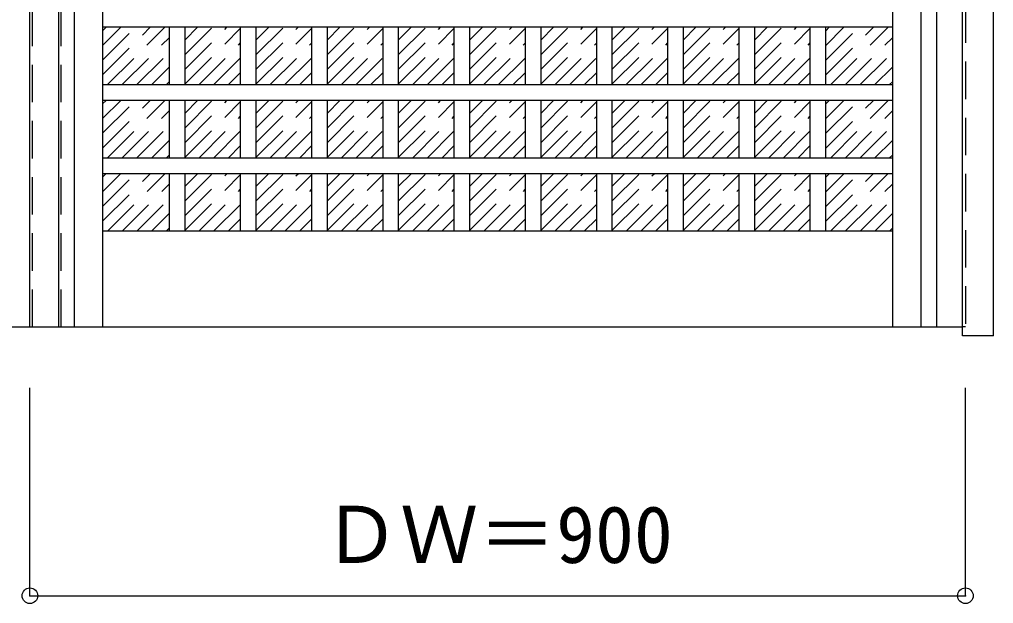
# Model space of a CAD drawing. Units: millimetres, scale not verified. Extents: x -6000 to 5700, y -4307 to 4175.
# Drawn here: x -3903 to -2966, y 1160 to 1722 of the extents above; entities that cross this region are included whole.
import ezdxf
from ezdxf.enums import TextEntityAlignment as Align

# ---------------------------------------------------------------- set-up
doc = ezdxf.new("R2010")
doc.units = ezdxf.units.MM
doc.header["$LTSCALE"] = 30
doc.header["$PDMODE"] = 32
doc.header["$PDSIZE"] = 15
doc.linetypes.add('DASHED1', pattern=[1.8, 1.2, -0.6])
for name, color, linetype in [('0-2_扉', 4, 'DASHED1'), ('0-3_仕上げ', 3, 'Continuous'), ('0-4_枠', 3, 'Continuous'), ('0-B_寸法', 4, 'Continuous'), ('0-C_ハッチ', 4, 'DASHED1')]:
    doc.layers.add(name, color=color, linetype=linetype)
doc.styles.add('ＭＳ ゴシック', font='')
doc.styles.get('ＭＳ ゴシック').set_extended_font_data('MS Gothic')

msp = doc.modelspace()

# ---------------------------------------------------------------- linework, layer by layer
at = {"layer": '0-2_扉', "color": 3, "linetype": 'Continuous'}
for p, q in [((-3893, 1426.5), (-3893, 3409.5)), ((-4760, 1426.5), (-2996, 1426.5))]:
    msp.add_line(p, q, dxfattribs=at)
at = {"layer": '0-2_扉'}
for p, q in [((-3863, 1426.5), (-3863, 3409.5)), ((-2993, 3409.5), (-2993, 1426.5)), ((-2993, 1426.5), (-2996, 1426.5))]:
    msp.add_line(p, q, dxfattribs=at)
at = {"layer": '0-3_仕上げ', "color": 4, "linetype": 'DASHED1'}
msp.add_line((-3890.5, 1426.5), (-3890.5, 3409.5), dxfattribs=at)
at = {"layer": '0-3_仕上げ'}
for p, q in [((-3865.5, 3409.5), (-3865.5, 1426.5)), ((-3850.5, 3409.5), (-3850.5, 1426.5)), ((-3035.5, 1426.5), (-3035.5, 3409.5)), ((-3020.5, 1426.5), (-3020.5, 3409.5)), ((-3063, 1714.5), (-3823, 1714.5)), ((-3758.75, 1659.1), (-3758.75, 1714.5)), ((-3743.75, 1659.1), (-3743.75, 1714.5)), ((-3690.25, 1659.1), (-3690.25, 1714.5)), ((-3675.25, 1659.1), (-3675.25, 1714.5)), ((-3621.75, 1659.1), (-3621.75, 1714.5)), ((-3606.75, 1659.1), (-3606.75, 1714.5)), ((-3553.25, 1659.1), (-3553.25, 1714.5)), ((-3538.25, 1659.1), (-3538.25, 1714.5)), ((-3484.75, 1659.1), (-3484.75, 1714.5)), ((-3469.75, 1659.1), (-3469.75, 1714.5)), ((-3416.25, 1659.1), (-3416.25, 1714.5)), ((-3401.25, 1659.1), (-3401.25, 1714.5)), ((-3347.75, 1659.1), (-3347.75, 1714.5)), ((-3332.75, 1659.1), (-3332.75, 1714.5)), ((-3279.25, 1659.1), (-3279.25, 1714.5)), ((-3264.25, 1659.1), (-3264.25, 1714.5)), ((-3210.75, 1659.1), (-3210.75, 1714.5)), ((-3195.75, 1659.1), (-3195.75, 1714.5)), ((-3142.25, 1659.1), (-3142.25, 1714.5)), ((-3127.25, 1659.1), (-3127.25, 1714.5)), ((-3063, 1659.1), (-3823, 1659.1)), ((-3063, 1644.1), (-3823, 1644.1)), ((-3758.75, 1588.7), (-3758.75, 1644.1)), ((-3743.75, 1588.7), (-3743.75, 1644.1)), ((-3690.25, 1588.7), (-3690.25, 1644.1)), ((-3675.25, 1588.7), (-3675.25, 1644.1)), ((-3621.75, 1588.7), (-3621.75, 1644.1)), ((-3606.75, 1588.7), (-3606.75, 1644.1)), ((-3553.25, 1588.7), (-3553.25, 1644.1)), ((-3538.25, 1588.7), (-3538.25, 1644.1)), ((-3484.75, 1588.7), (-3484.75, 1644.1)), ((-3469.75, 1588.7), (-3469.75, 1644.1)), ((-3416.25, 1588.7), (-3416.25, 1644.1)), ((-3401.25, 1588.7), (-3401.25, 1644.1)), ((-3347.75, 1588.7), (-3347.75, 1644.1)), ((-3332.75, 1588.7), (-3332.75, 1644.1)), ((-3279.25, 1588.7), (-3279.25, 1644.1)), ((-3264.25, 1588.7), (-3264.25, 1644.1)), ((-3210.75, 1588.7), (-3210.75, 1644.1)), ((-3195.75, 1588.7), (-3195.75, 1644.1)), ((-3142.25, 1588.7), (-3142.25, 1644.1)), ((-3127.25, 1588.7), (-3127.25, 1644.1)), ((-3063, 1588.7), (-3823, 1588.7)), ((-3063, 1573.7), (-3823, 1573.7)), ((-3758.75, 1518.5), (-3758.75, 1573.7)), ((-3743.75, 1518.5), (-3743.75, 1573.7)), ((-3690.25, 1518.5), (-3690.25, 1573.7)), ((-3675.25, 1518.5), (-3675.25, 1573.7)), ((-3621.75, 1518.5), (-3621.75, 1573.7)), ((-3606.75, 1518.5), (-3606.75, 1573.7)), ((-3553.25, 1518.5), (-3553.25, 1573.7)), ((-3538.25, 1518.5), (-3538.25, 1573.7)), ((-3484.75, 1518.5), (-3484.75, 1573.7)), ((-3469.75, 1518.5), (-3469.75, 1573.7)), ((-3416.25, 1518.5), (-3416.25, 1573.7)), ((-3401.25, 1518.5), (-3401.25, 1573.7)), ((-3347.75, 1518.5), (-3347.75, 1573.7)), ((-3332.75, 1518.5), (-3332.75, 1573.7)), ((-3279.25, 1518.5), (-3279.25, 1573.7)), ((-3264.25, 1518.5), (-3264.25, 1573.7)), ((-3210.75, 1518.5), (-3210.75, 1573.7)), ((-3195.75, 1518.5), (-3195.75, 1573.7)), ((-3142.25, 1518.5), (-3142.25, 1573.7)), ((-3127.25, 1518.5), (-3127.25, 1573.7))]:
    msp.add_line(p, q, dxfattribs=at)
at = {"layer": '0-3_仕上げ', "color": 7}
for p, q in [((-3823, 3409.5), (-3823, 1426.5)), ((-3063, 1426.5), (-3063, 3409.5)), ((-3063, 1518.5), (-3823, 1518.5))]:
    msp.add_line(p, q, dxfattribs=at)
at = {"layer": '0-4_枠'}
for p, q in [((-2996, 1427.04), (-2996, 3453)), ((-2966, 1418), (-2966, 3453)), ((-2996, 1426.7), (-2996, 1427.04))]:
    msp.add_line(p, q, dxfattribs=at)
msp.add_lwpolyline([(-2966, 1418), (-2996, 1418), (-2996, 1426.7)], dxfattribs=at)
at = {"layer": '0-B_寸法'}
for p, q in [((-3893, 1168), (-3893, 1368)), ((-2993, 1168), (-2993, 1368)), ((-3893, 1168), (-2993, 1168))]:
    msp.add_line(p, q, dxfattribs=at)
at = {"layer": '0-B_寸法', "color": 7}
for p in [(-3893, 1168), (-2993, 1168)]:
    msp.add_point(p, dxfattribs=at)
at = {"layer": '0-C_ハッチ'}
for p, q in [((-3823, 1668.82), (-3777.32, 1714.5)), ((-3823, 1682.96), (-3791.46, 1714.5)), ((-3823, 1697.1), (-3805.6, 1714.5)), ((-3823, 1711.24), (-3819.74, 1714.5)), ((-3818.58, 1659.1), (-3763.18, 1714.5)), ((-3743.75, 1674.19), (-3703.44, 1714.5)), ((-3743.75, 1688.33), (-3717.58, 1714.5)), ((-3743.75, 1702.48), (-3731.73, 1714.5)), ((-3743.75, 1660.05), (-3690.25, 1713.55)), ((-3675.25, 1674.19), (-3634.94, 1714.5)), ((-3675.25, 1688.33), (-3649.08, 1714.5)), ((-3675.25, 1702.48), (-3663.23, 1714.5)), ((-3675.25, 1660.05), (-3621.75, 1713.55)), ((-3606.75, 1674.19), (-3566.44, 1714.5)), ((-3606.75, 1688.33), (-3580.58, 1714.5)), ((-3606.75, 1702.48), (-3594.73, 1714.5)), ((-3606.75, 1660.05), (-3553.25, 1713.55)), ((-3538.25, 1674.19), (-3497.94, 1714.5)), ((-3538.25, 1688.33), (-3512.08, 1714.5)), ((-3538.25, 1702.48), (-3526.23, 1714.5)), ((-3538.25, 1660.05), (-3484.75, 1713.55)), ((-3469.75, 1674.19), (-3429.44, 1714.5)), ((-3469.75, 1688.33), (-3443.58, 1714.5)), ((-3469.75, 1702.48), (-3457.73, 1714.5)), ((-3469.75, 1660.05), (-3416.25, 1713.55)), ((-3401.25, 1674.19), (-3360.94, 1714.5)), ((-3401.25, 1688.33), (-3375.08, 1714.5)), ((-3401.25, 1702.48), (-3389.23, 1714.5)), ((-3401.25, 1660.05), (-3347.75, 1713.55)), ((-3332.75, 1674.19), (-3292.44, 1714.5)), ((-3332.75, 1688.33), (-3306.58, 1714.5)), ((-3332.75, 1702.48), (-3320.73, 1714.5)), ((-3332.75, 1660.05), (-3279.25, 1713.55)), ((-3264.25, 1674.19), (-3223.94, 1714.5)), ((-3264.25, 1688.33), (-3238.08, 1714.5)), ((-3264.25, 1702.48), (-3252.23, 1714.5)), ((-3264.25, 1660.05), (-3210.75, 1713.55)), ((-3195.75, 1674.19), (-3155.44, 1714.5)), ((-3195.75, 1688.33), (-3169.58, 1714.5)), ((-3195.75, 1702.48), (-3183.73, 1714.5)), ((-3195.75, 1660.05), (-3142.25, 1713.55)), ((-3127.25, 1668.82), (-3081.57, 1714.5)), ((-3127.25, 1682.96), (-3095.71, 1714.5)), ((-3127.25, 1697.1), (-3109.85, 1714.5)), ((-3127.25, 1711.24), (-3123.99, 1714.5)), ((-3122.83, 1659.1), (-3067.43, 1714.5)), ((-3804.43, 1659.1), (-3758.75, 1704.78)), ((-3730.56, 1659.1), (-3690.25, 1699.41)), ((-3662.06, 1659.1), (-3621.75, 1699.41)), ((-3593.56, 1659.1), (-3553.25, 1699.41)), ((-3525.06, 1659.1), (-3484.75, 1699.41)), ((-3456.56, 1659.1), (-3416.25, 1699.41)), ((-3388.06, 1659.1), (-3347.75, 1699.41)), ((-3319.56, 1659.1), (-3279.25, 1699.41)), ((-3251.06, 1659.1), (-3210.75, 1699.41)), ((-3182.56, 1659.1), (-3142.25, 1699.41)), ((-3108.68, 1659.1), (-3063, 1704.78)), ((-3790.29, 1659.1), (-3758.75, 1690.64)), ((-3094.54, 1659.1), (-3063, 1690.64)), ((-3716.42, 1659.1), (-3690.25, 1685.27)), ((-3647.92, 1659.1), (-3621.75, 1685.27)), ((-3579.42, 1659.1), (-3553.25, 1685.27)), ((-3510.92, 1659.1), (-3484.75, 1685.27)), ((-3442.42, 1659.1), (-3416.25, 1685.27)), ((-3373.92, 1659.1), (-3347.75, 1685.27)), ((-3305.42, 1659.1), (-3279.25, 1685.27)), ((-3236.92, 1659.1), (-3210.75, 1685.27)), ((-3168.42, 1659.1), (-3142.25, 1685.27)), ((-3776.15, 1659.1), (-3758.75, 1676.5)), ((-3702.27, 1659.1), (-3690.25, 1671.12)), ((-3633.77, 1659.1), (-3621.75, 1671.12)), ((-3565.27, 1659.1), (-3553.25, 1671.12)), ((-3496.77, 1659.1), (-3484.75, 1671.12)), ((-3428.27, 1659.1), (-3416.25, 1671.12)), ((-3359.77, 1659.1), (-3347.75, 1671.12)), ((-3291.27, 1659.1), (-3279.25, 1671.12)), ((-3222.77, 1659.1), (-3210.75, 1671.12)), ((-3154.27, 1659.1), (-3142.25, 1671.12)), ((-3080.4, 1659.1), (-3063, 1676.5)), ((-3762.01, 1659.1), (-3758.75, 1662.36)), ((-3066.26, 1659.1), (-3063, 1662.36)), ((-3823, 1598.42), (-3777.32, 1644.1)), ((-3823, 1612.56), (-3791.46, 1644.1)), ((-3823, 1626.7), (-3805.6, 1644.1)), ((-3823, 1640.84), (-3819.74, 1644.1)), ((-3818.58, 1588.7), (-3763.18, 1644.1)), ((-3743.75, 1603.79), (-3703.44, 1644.1)), ((-3743.75, 1617.93), (-3717.58, 1644.1)), ((-3743.75, 1632.08), (-3731.73, 1644.1)), ((-3743.75, 1589.65), (-3690.25, 1643.15)), ((-3675.25, 1603.79), (-3634.94, 1644.1)), ((-3675.25, 1617.93), (-3649.08, 1644.1)), ((-3675.25, 1632.08), (-3663.23, 1644.1)), ((-3675.25, 1589.65), (-3621.75, 1643.15)), ((-3606.75, 1603.79), (-3566.44, 1644.1)), ((-3606.75, 1617.93), (-3580.58, 1644.1)), ((-3606.75, 1632.08), (-3594.73, 1644.1)), ((-3606.75, 1589.65), (-3553.25, 1643.15)), ((-3538.25, 1603.79), (-3497.94, 1644.1)), ((-3538.25, 1617.93), (-3512.08, 1644.1)), ((-3538.25, 1632.08), (-3526.23, 1644.1)), ((-3538.25, 1589.65), (-3484.75, 1643.15)), ((-3469.75, 1603.79), (-3429.44, 1644.1)), ((-3469.75, 1617.93), (-3443.58, 1644.1)), ((-3469.75, 1632.08), (-3457.73, 1644.1)), ((-3469.75, 1589.65), (-3416.25, 1643.15)), ((-3401.25, 1603.79), (-3360.94, 1644.1)), ((-3401.25, 1617.93), (-3375.08, 1644.1)), ((-3401.25, 1632.08), (-3389.23, 1644.1)), ((-3401.25, 1589.65), (-3347.75, 1643.15)), ((-3332.75, 1603.79), (-3292.44, 1644.1)), ((-3332.75, 1617.93), (-3306.58, 1644.1)), ((-3332.75, 1632.08), (-3320.73, 1644.1)), ((-3332.75, 1589.65), (-3279.25, 1643.15)), ((-3264.25, 1603.79), (-3223.94, 1644.1)), ((-3264.25, 1617.93), (-3238.08, 1644.1)), ((-3264.25, 1632.08), (-3252.23, 1644.1)), ((-3264.25, 1589.65), (-3210.75, 1643.15)), ((-3195.75, 1603.79), (-3155.44, 1644.1)), ((-3195.75, 1617.93), (-3169.58, 1644.1)), ((-3195.75, 1632.08), (-3183.73, 1644.1)), ((-3195.75, 1589.65), (-3142.25, 1643.15)), ((-3127.25, 1598.42), (-3081.57, 1644.1)), ((-3127.25, 1612.56), (-3095.71, 1644.1)), ((-3127.25, 1626.7), (-3109.85, 1644.1)), ((-3127.25, 1640.84), (-3123.99, 1644.1)), ((-3122.83, 1588.7), (-3067.43, 1644.1)), ((-3804.43, 1588.7), (-3758.75, 1634.38)), ((-3108.68, 1588.7), (-3063, 1634.38)), ((-3730.56, 1588.7), (-3690.25, 1629.01)), ((-3662.06, 1588.7), (-3621.75, 1629.01)), ((-3593.56, 1588.7), (-3553.25, 1629.01)), ((-3525.06, 1588.7), (-3484.75, 1629.01)), ((-3456.56, 1588.7), (-3416.25, 1629.01)), ((-3388.06, 1588.7), (-3347.75, 1629.01)), ((-3319.56, 1588.7), (-3279.25, 1629.01)), ((-3251.06, 1588.7), (-3210.75, 1629.01)), ((-3182.56, 1588.7), (-3142.25, 1629.01)), ((-3790.29, 1588.7), (-3758.75, 1620.24)), ((-3716.42, 1588.7), (-3690.25, 1614.87)), ((-3647.92, 1588.7), (-3621.75, 1614.87)), ((-3579.42, 1588.7), (-3553.25, 1614.87)), ((-3510.92, 1588.7), (-3484.75, 1614.87)), ((-3442.42, 1588.7), (-3416.25, 1614.87)), ((-3373.92, 1588.7), (-3347.75, 1614.87)), ((-3305.42, 1588.7), (-3279.25, 1614.87)), ((-3236.92, 1588.7), (-3210.75, 1614.87)), ((-3168.42, 1588.7), (-3142.25, 1614.87)), ((-3094.54, 1588.7), (-3063, 1620.24)), ((-3776.15, 1588.7), (-3758.75, 1606.1)), ((-3080.4, 1588.7), (-3063, 1606.1)), ((-3702.27, 1588.7), (-3690.25, 1600.72)), ((-3633.77, 1588.7), (-3621.75, 1600.72)), ((-3565.27, 1588.7), (-3553.25, 1600.72)), ((-3496.77, 1588.7), (-3484.75, 1600.72)), ((-3428.27, 1588.7), (-3416.25, 1600.72)), ((-3359.77, 1588.7), (-3347.75, 1600.72)), ((-3291.27, 1588.7), (-3279.25, 1600.72)), ((-3222.77, 1588.7), (-3210.75, 1600.72)), ((-3154.27, 1588.7), (-3142.25, 1600.72)), ((-3762.01, 1588.7), (-3758.75, 1591.96)), ((-3066.26, 1588.7), (-3063, 1591.96)), ((-3823, 1528.12), (-3777.42, 1573.7)), ((-3823, 1542.26), (-3791.56, 1573.7)), ((-3823, 1556.4), (-3805.7, 1573.7)), ((-3823, 1570.54), (-3819.84, 1573.7)), ((-3818.48, 1518.5), (-3763.28, 1573.7)), ((-3743.75, 1533.49), (-3703.54, 1573.7)), ((-3743.75, 1547.63), (-3717.68, 1573.7)), ((-3743.75, 1561.78), (-3731.83, 1573.7)), ((-3743.75, 1519.35), (-3690.25, 1572.85)), ((-3675.25, 1533.49), (-3635.04, 1573.7)), ((-3675.25, 1547.63), (-3649.18, 1573.7)), ((-3675.25, 1561.78), (-3663.33, 1573.7)), ((-3675.25, 1519.35), (-3621.75, 1572.85)), ((-3606.75, 1533.49), (-3566.54, 1573.7)), ((-3606.75, 1547.63), (-3580.68, 1573.7)), ((-3606.75, 1561.78), (-3594.83, 1573.7)), ((-3606.75, 1519.35), (-3553.25, 1572.85)), ((-3538.25, 1533.49), (-3498.04, 1573.7)), ((-3538.25, 1547.63), (-3512.18, 1573.7)), ((-3538.25, 1561.78), (-3526.33, 1573.7)), ((-3538.25, 1519.35), (-3484.75, 1572.85)), ((-3469.75, 1533.49), (-3429.54, 1573.7)), ((-3469.75, 1547.63), (-3443.68, 1573.7)), ((-3469.75, 1561.78), (-3457.83, 1573.7)), ((-3469.75, 1519.35), (-3416.25, 1572.85)), ((-3401.25, 1533.49), (-3361.04, 1573.7)), ((-3401.25, 1547.63), (-3375.18, 1573.7)), ((-3401.25, 1561.78), (-3389.33, 1573.7)), ((-3401.25, 1519.35), (-3347.75, 1572.85)), ((-3332.75, 1533.49), (-3292.54, 1573.7)), ((-3332.75, 1547.63), (-3306.68, 1573.7)), ((-3332.75, 1561.78), (-3320.83, 1573.7)), ((-3332.75, 1519.35), (-3279.25, 1572.85)), ((-3264.25, 1533.49), (-3224.04, 1573.7)), ((-3264.25, 1547.63), (-3238.18, 1573.7)), ((-3264.25, 1561.78), (-3252.33, 1573.7)), ((-3264.25, 1519.35), (-3210.75, 1572.85)), ((-3195.75, 1533.49), (-3155.54, 1573.7)), ((-3195.75, 1547.63), (-3169.68, 1573.7)), ((-3195.75, 1561.78), (-3183.83, 1573.7)), ((-3195.75, 1519.35), (-3142.25, 1572.85)), ((-3127.25, 1528.12), (-3081.67, 1573.7)), ((-3127.25, 1542.26), (-3095.81, 1573.7)), ((-3127.25, 1556.4), (-3109.95, 1573.7)), ((-3127.25, 1570.54), (-3124.09, 1573.7)), ((-3122.73, 1518.5), (-3067.53, 1573.7)), ((-3804.33, 1518.5), (-3758.75, 1564.08)), ((-3730.46, 1518.5), (-3690.25, 1558.71)), ((-3661.96, 1518.5), (-3621.75, 1558.71)), ((-3593.46, 1518.5), (-3553.25, 1558.71)), ((-3524.96, 1518.5), (-3484.75, 1558.71)), ((-3456.46, 1518.5), (-3416.25, 1558.71)), ((-3387.96, 1518.5), (-3347.75, 1558.71)), ((-3319.46, 1518.5), (-3279.25, 1558.71)), ((-3250.96, 1518.5), (-3210.75, 1558.71)), ((-3182.46, 1518.5), (-3142.25, 1558.71)), ((-3108.58, 1518.5), (-3063, 1564.08)), ((-3790.19, 1518.5), (-3758.75, 1549.94)), ((-3094.44, 1518.5), (-3063, 1549.94)), ((-3716.32, 1518.5), (-3690.25, 1544.57)), ((-3647.82, 1518.5), (-3621.75, 1544.57)), ((-3579.32, 1518.5), (-3553.25, 1544.57)), ((-3510.82, 1518.5), (-3484.75, 1544.57)), ((-3442.32, 1518.5), (-3416.25, 1544.57)), ((-3373.82, 1518.5), (-3347.75, 1544.57)), ((-3305.32, 1518.5), (-3279.25, 1544.57)), ((-3236.82, 1518.5), (-3210.75, 1544.57)), ((-3168.32, 1518.5), (-3142.25, 1544.57)), ((-3776.05, 1518.5), (-3758.75, 1535.8)), ((-3702.17, 1518.5), (-3690.25, 1530.42)), ((-3633.67, 1518.5), (-3621.75, 1530.42)), ((-3565.17, 1518.5), (-3553.25, 1530.42)), ((-3496.67, 1518.5), (-3484.75, 1530.42)), ((-3428.17, 1518.5), (-3416.25, 1530.42)), ((-3359.67, 1518.5), (-3347.75, 1530.42)), ((-3291.17, 1518.5), (-3279.25, 1530.42)), ((-3222.67, 1518.5), (-3210.75, 1530.42)), ((-3154.17, 1518.5), (-3142.25, 1530.42)), ((-3080.3, 1518.5), (-3063, 1535.8)), ((-3761.91, 1518.5), (-3758.75, 1521.66)), ((-3066.16, 1518.5), (-3063, 1521.66))]:
    msp.add_line(p, q, dxfattribs=at)

# ---------------------------------------------------------------- texts
at = {"layer": '0-B_寸法', "color": 7, "style": 'ＭＳ ゴシック'}
msp.add_text('ＤＷ＝900', height=54.99, dxfattribs=at).set_placement((-3611.75, 1183), align=Align.BOTTOM_LEFT)

doc.saveas('drawing.dxf')
